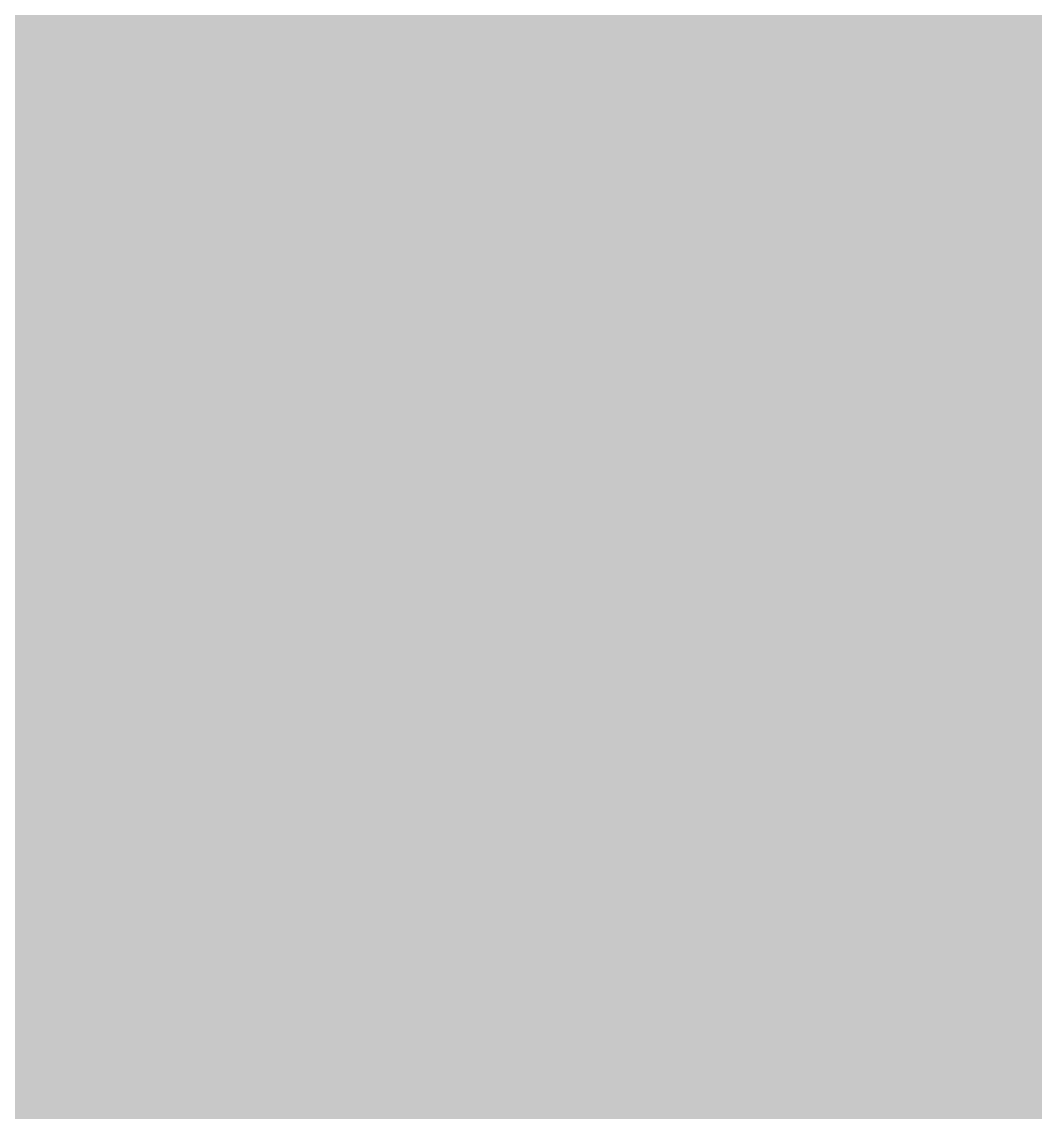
# Model space of a CAD drawing. Header units: inches. Extents: x -26493 to -10162, y -132 to 713.
# Drawn here: x -25623.0849 to -25623.0635, y 285.01491 to 285.03792 of the extents above; entities that cross this region are included whole.
import ezdxf

# ---------------------------------------------------------------- set-up
doc = ezdxf.new("R2010")
doc.units = ezdxf.units.IN
doc.header["$MEASUREMENT"] = 0
doc.layers.add('Q-SPCQ', color=91, linetype='Continuous', lineweight=9)

# ---------------------------------------------------------------- blocks, each defined once
blk = doc.blocks.new('Basketball_Backstop-Performance_Sports_Systems-3103-Ceiling_Hung - 27_-0_ to 27_-11 7_8_-652462-Section 13')
at = {"layer": 'Q-SPCQ'}
h = blk.add_hatch(color=256, dxfattribs=at)
h.paths.add_polyline_path([(-25622.725578, 283.742972), (-25622.842549, 283.957972), (-25622.791525, 284.051619), (-25622.741213, 283.810121)], flags=0)
h.paths.add_polyline_path([(-25622.830401, 284.145369), (-25622.87668, 283.915821), (-25622.947971, 283.97008), (-25622.831702, 284.143429)], flags=0)
h.paths.add_polyline_path([(-25622.725578, 284.49868), (-25622.84653, 284.29195), (-25622.87668, 284.203067), (-25622.935227, 284.341928), (-25622.831702, 284.594649), (-25622.677326, 284.630809)], flags=0)
h.paths.add_polyline_path([(-25622.983785, 282.955), (-25622.66879, 282.955), (-25622.725578, 283.900035), (-25622.767305, 283.968607), (-25622.695403, 284.039913), (-25622.531012, 283.87202), (-25622.438101, 283.895369), (-25622.346853, 283.995567), (-25622.16879, 284.051634), (-25622.35704, 284.200414), (-25622.41879, 284.595383), (-25622.462625, 284.620767), (-25622.65793, 284.511655), (-25622.725578, 284.49868), (-25622.416283, 284.923473), (-25622.41879, 285.1875), (-25623.10629, 285.1875), (-25623.074345, 282.955)], flags=0)
h.paths.add_polyline_path([(-25622.16879, 284.319938), (-25622.16879, 284.439462), (-25622.254309, 284.399991), (-25622.175096, 284.325841)], flags=0)

msp = doc.modelspace()

# ---------------------------------------------------------------- block references
at = {"layer": 'Q-SPCQ'}
msp.add_blockref('Basketball_Backstop-Performance_Sports_Systems-3103-Ceiling_Hung - 27_-0_ to 27_-11 7_8_-652462-Section 13', (0, 0), dxfattribs=at)

doc.saveas('drawing.dxf')
